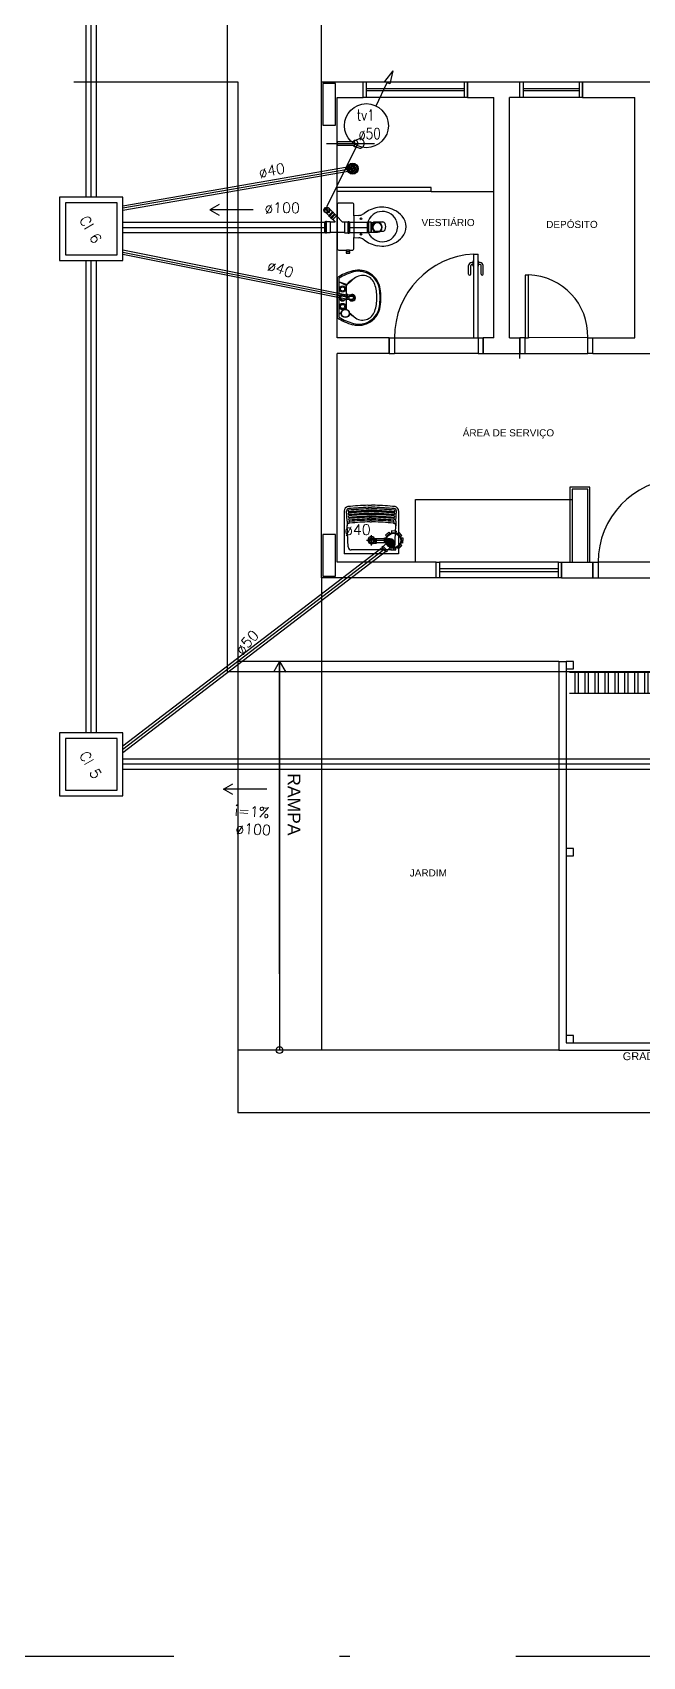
# Model space of a CAD drawing. Extents: x 411.9 to 506.5, y 66.1 to 116.3.
# Drawn here: x 421.32 to 427.16, y 66.09 to 81.64 of the extents above; entities that cross this region are included whole.
import ezdxf

# ---------------------------------------------------------------- set-up
doc = ezdxf.new("R2010")
doc.units = 0
doc.header["$LTSCALE"] = 0.005
doc.linetypes.add('DASHDOT', pattern=[25.4, 12.7, -6.35, 0, -6.35])
doc.layers.get('0').update_dxf_attribs({"linetype": 'CONTINUOUS'})
for name, color, linetype in [('A-COTAS', 1, 'CONTINUOUS'), ('A-PAREDE', 5, 'CONTINUOUS'), ('A-PISOS-NIVEL', 1, 'CONTINUOUS'), ('A-TEXTO', 3, 'CONTINUOUS'), ('ARQ-BNC-VISTA', 1, 'CONTINUOUS'), ('ARQ-PIS-VISTA', 8, 'CONTINUOUS'), ('EIXOS', 1, 'CONTINUOUS'), ('ESG-GERAL', 7, 'CONTINUOUS'), ('ESGOTO', 3, 'CONTINUOUS'), ('Estr-Met-PILARES', 3, 'CONTINUOUS'), ('H-ESGOTO', 3, 'CONTINUOUS'), ('PROJ', 4, 'CONTINUOUS'), ('SANIT', 3, 'CONTINUOUS'), ('TUB-ESGOTO', 7, 'CONTINUOUS')]:
    doc.layers.add(name, color=color, linetype=linetype)
doc.styles.add('ESC-50-A20', font='arial.ttf', dxfattribs={"height": 0.1})
doc.styles.add('R80', font='SIMPLEX.SHX', dxfattribs={"height": 0.2})
doc.styles.add('SIMPLEX', font='SIMPLEX.SHX', dxfattribs={"width": 0.8})
doc.styles.get("Standard").update_dxf_attribs({"font": 'simplex.shx'})

# ---------------------------------------------------------------- blocks, each defined once
blk = doc.blocks.new('BL.SERVIÇO1')
at = {"layer": 'ARQ-PIS-VISTA', "color": 251}
for p, q in [((0, -8.1), (0, 0)), ((0.9, -2.45), (0.9, -0.9)), ((-1.47, -2.449), (0.1, -2.45)), ((0.1, -2.45), (0.1, -12.322)), ((0.9, -7.2), (0.9, -2.45)), ((0.9, -2.45), (1.3, -2.45)), ((1.035, -2.465), (0.915, -2.465)), ((0.915, -2.465), (0.915, -2.865)), ((1.035, -2.865), (1.035, -2.465)), ((1.3, -2.6), (1.3, -2.45)), ((1.3, -2.45), (1.33, -2.45)), ((1.3, -2.6), (1.3, -2.45)), ((1.33, -2.45), (1.33, -2.6)), ((1.33, -2.45), (2.27, -2.45)), ((2.27, -2.6), (2.27, -2.45)), ((2.27, -2.45), (2.3, -2.45)), ((2.3, -2.45), (2.3, -2.6)), ((2.3, -2.45), (2.801, -2.45)), ((2.3, -2.6), (2.3, -2.45)), ((2.801, -2.6), (2.801, -2.45)), ((2.801, -2.45), (2.831, -2.45)), ((2.801, -2.6), (2.801, -2.45)), ((2.831, -2.45), (2.831, -2.6)), ((2.831, -2.45), (3.371, -2.45)), ((3.371, -2.6), (3.371, -2.45)), ((3.371, -2.45), (3.401, -2.45)), ((3.401, -2.45), (4.35, -2.45)), ((3.401, -2.45), (3.401, -2.6)), ((3.401, -2.6), (3.401, -2.45)), ((1.05, -4.9), (1.05, -2.6)), ((1.05, -2.6), (1.3, -2.6)), ((1.33, -2.6), (1.3, -2.6)), ((2.27, -2.515), (1.33, -2.515)), ((2.27, -2.535), (1.33, -2.535)), ((2.27, -2.6), (1.33, -2.6)), ((2.3, -2.6), (2.27, -2.6)), ((2.3, -2.6), (2.55, -2.6)), ((2.55, -4.9), (2.55, -2.6)), ((2.801, -2.6), (2.7, -2.6)), ((2.7, -4.9), (2.7, -2.6)), ((2.831, -2.6), (2.801, -2.6)), ((3.371, -2.6), (2.831, -2.6)), ((3.371, -2.515), (2.832, -2.515)), ((3.371, -2.535), (2.832, -2.535)), ((3.401, -2.6), (3.371, -2.6)), ((3.401, -2.6), (3.9, -2.6)), ((3.9, -4.9), (3.9, -2.6)), ((0.915, -2.865), (1.035, -2.865)), ((0.95, -3.04), (1.41, -3.04)), ((1.05, -3.025), (1.05, -3.055)), ((1.22, -3.025), (1.05, -3.025)), ((1.05, -3.055), (1.22, -3.055)), ((1.218, -3.069), (1.258, -3.083)), ((1.22, -3.055), (1.22, -3.025)), ((1.257, -2.997), (1.225, -3.01)), ((1.95, -3.46), (1.05, -3.46)), ((1.95, -3.5), (1.05, -3.5)), ((1.95, -3.5), (1.95, -3.46)), ((1.95, -3.5), (2.55, -3.5)), ((1.05, -3.629), (1.05, -3.836)), ((1.141, -3.611), (1.068, -3.611)), ((1.171, -3.611), (1.141, -3.611)), ((1.193, -3.611), (1.171, -3.611)), ((1.212, -3.733), (1.212, -3.629)), ((1.258, -3.73), (1.212, -3.733)), ((1.05, -3.836), (1.05, -4.043)), ((1.212, -3.733), (1.212, -3.836)), ((1.212, -3.836), (1.212, -3.939)), ((1.488, -3.792), (1.403, -3.792)), ((1.403, -3.881), (1.488, -3.881)), ((1.212, -4.043), (1.212, -3.939)), ((1.212, -3.939), (1.258, -3.942)), ((1.068, -4.061), (1.141, -4.061)), ((1.141, -4.073), (1.138, -4.073)), ((1.138, -4.073), (1.138, -4.089)), ((1.138, -4.089), (1.156, -4.089)), ((1.141, -4.061), (1.141, -4.073)), ((1.171, -4.061), (1.141, -4.061)), ((1.141, -4.073), (1.171, -4.073)), ((1.156, -4.089), (1.174, -4.089)), ((1.171, -4.073), (1.171, -4.061)), ((1.171, -4.061), (1.193, -4.061)), ((1.174, -4.073), (1.171, -4.073)), ((1.174, -4.089), (1.174, -4.073)), ((2.34, -4.18), (2.355, -4.18)), ((2.355, -4.215), (2.355, -4.165)), ((2.355, -4.165), (2.36, -4.165)), ((2.36, -4.9), (2.36, -4.1)), ((2.36, -4.1), (2.4, -4.1)), ((2.4, -4.9), (2.4, -4.1)), ((2.405, -4.165), (2.4, -4.165)), ((2.405, -4.215), (2.405, -4.165)), ((2.42, -4.18), (2.405, -4.18)), ((1.05, -4.328), (1.05, -4.706)), ((1.07, -4.704), (1.07, -4.33)), ((2.31, -4.29), (2.31, -4.21)), ((2.33, -4.29), (2.33, -4.21)), ((2.34, -4.2), (2.355, -4.2)), ((2.355, -4.215), (2.36, -4.215)), ((2.405, -4.215), (2.4, -4.215)), ((2.42, -4.2), (2.405, -4.2)), ((2.43, -4.29), (2.43, -4.21)), ((2.45, -4.29), (2.45, -4.21)), ((2.885, -4.3), (2.85, -4.3)), ((2.85, -4.3), (2.85, -4.9)), ((2.885, -4.9), (2.885, -4.3)), ((1.07, -4.364), (1.147, -4.391)), ((1.07, -4.365), (1.142, -4.401)), ((1.106, -4.498), (1.201, -4.506)), ((1.142, -4.501), (1.142, -4.401)), ((1.07, -4.665), (1.09, -4.665)), ((1.078, -4.665), (1.091, -4.659)), ((1.083, -4.665), (1.09, -4.663)), ((1.106, -4.537), (1.201, -4.529)), ((1.142, -4.629), (1.142, -4.534)), ((1.07, -4.669), (1.09, -4.669)), ((1.55, -4.9), (1.05, -4.9)), ((1.55, -5.05), (1.55, -4.9)), ((1.55, -4.9), (1.55, -5.05)), ((1.55, -4.9), (1.6, -4.9)), ((1.6, -4.9), (2.36, -4.9)), ((1.6, -4.9), (1.6, -5.05)), ((2.36, -4.9), (2.4, -4.9)), ((2.4, -4.9), (2.4, -5.05)), ((2.4, -4.9), (2.45, -4.9)), ((2.45, -5.05), (2.45, -4.9)), ((2.55, -4.9), (2.45, -4.9)), ((2.45, -4.9), (2.45, -5.05)), ((2.7, -4.9), (2.8, -4.9)), ((2.8, -5.05), (2.8, -4.9)), ((2.85, -4.9), (2.8, -4.9)), ((2.8, -4.9), (2.8, -5.05)), ((2.8, -5.1), (2.8, -4.95)), ((2.85, -5.05), (2.85, -4.9)), ((2.85, -4.9), (2.885, -4.9)), ((3.45, -4.897), (2.89, -4.9)), ((3.45, -5.05), (3.45, -4.9)), ((3.45, -4.9), (3.5, -4.9)), ((3.5, -5.05), (3.5, -4.9)), ((3.5, -4.9), (3.9, -4.9)), ((3.5, -5.05), (3.5, -4.9)), ((3.5, -5.05), (3.5, -4.9)), ((3.5, -5.05), (3.5, -4.9)), ((1.05, -7.05), (1.05, -5.05)), ((1.55, -5.05), (1.05, -5.05)), ((1.55, -5.05), (1.6, -5.05)), ((2.4, -5.05), (1.6, -5.05)), ((2.4, -5.05), (2.45, -5.05)), ((2.45, -5.05), (2.8, -5.05)), ((2.8, -5.05), (2.85, -5.05)), ((2.85, -5.05), (3.45, -5.05)), ((3.5, -5.05), (3.45, -5.05)), ((3.5, -5.05), (4.6, -5.05)), ((3.47, -6.33), (3.28, -6.33)), ((3.28, -6.33), (3.28, -7.05)), ((3.45, -6.35), (3.3, -6.35)), ((3.3, -6.35), (3.3, -7.05)), ((3.45, -7.05), (3.45, -6.35)), ((3.47, -7.05), (3.47, -6.33)), ((1.347, -6.504), (1.38, -6.504)), ((1.349, -6.524), (1.38, -6.524)), ((1.414, -6.504), (1.38, -6.504)), ((1.411, -6.524), (1.38, -6.524)), ((1.8, -7.05), (1.8, -6.45)), ((1.8, -6.45), (3.3, -6.45)), ((1.12, -6.558), (1.12, -6.97)), ((1.146, -6.658), (1.142, -6.559)), ((1.146, -6.658), (1.148, -6.702)), ((1.174, -6.675), (1.168, -6.675)), ((1.351, -6.539), (1.38, -6.539)), ((1.352, -6.555), (1.38, -6.555)), ((1.354, -6.565), (1.38, -6.565)), ((1.355, -6.582), (1.38, -6.582)), ((1.357, -6.592), (1.38, -6.592)), ((1.358, -6.608), (1.38, -6.608)), ((1.359, -6.618), (1.38, -6.618)), ((1.361, -6.635), (1.38, -6.635)), ((1.363, -6.646), (1.38, -6.646)), ((1.364, -6.662), (1.38, -6.662)), ((1.41, -6.539), (1.38, -6.539)), ((1.408, -6.555), (1.38, -6.555)), ((1.407, -6.565), (1.38, -6.565)), ((1.405, -6.582), (1.38, -6.582)), ((1.404, -6.592), (1.38, -6.592)), ((1.402, -6.608), (1.38, -6.608)), ((1.401, -6.618), (1.38, -6.618)), ((1.399, -6.635), (1.38, -6.635)), ((1.398, -6.646), (1.38, -6.646)), ((1.396, -6.662), (1.38, -6.662)), ((1.587, -6.675), (1.592, -6.675)), ((1.614, -6.658), (1.612, -6.702)), ((1.614, -6.658), (1.618, -6.559)), ((1.64, -6.558), (1.64, -6.97)), ((1.035, -6.785), (0.915, -6.785)), ((0.915, -6.785), (0.915, -7.185)), ((1.035, -7.185), (1.035, -6.785)), ((1.157, -6.905), (1.148, -6.699)), ((1.331, -6.839), (1.38, -6.839)), ((1.38, -6.889), (1.38, -6.79)), ((1.429, -6.839), (1.38, -6.839)), ((1.603, -6.905), (1.612, -6.699)), ((1.64, -6.97), (1.12, -6.97)), ((1.573, -6.933), (1.187, -6.933)), ((2, -7.05), (1.05, -7.05)), ((2, -7.2), (2, -7.05)), ((2, -7.05), (2.03, -7.05)), ((2, -7.2), (2, -7.05)), ((2, -7.2), (2, -7.05)), ((2.03, -7.05), (2.03, -7.2)), ((3.17, -7.05), (2.03, -7.05)), ((2.03, -7.11), (3.17, -7.11)), ((2.03, -7.14), (3.17, -7.14)), ((3.17, -7.2), (3.17, -7.05)), ((3.17, -7.05), (3.2, -7.05)), ((3.2, -7.05), (3.2, -7.2)), ((3.2, -7.2), (3.2, -7.05)), ((3.2, -7.05), (3.5, -7.05)), ((3.45, -7.05), (3.47, -7.05)), ((3.5, -7.05), (3.5, -7.2)), ((3.5, -7.05), (3.55, -7.05)), ((3.5, -7.2), (3.5, -7.05)), ((3.55, -7.05), (3.55, -7.2)), ((4.31, -7.05), (3.55, -7.05)), ((2, -7.2), (0.9, -7.2)), ((0.9, -7.2), (0.9, -11.722)), ((0.915, -7.185), (1.035, -7.185)), ((2.03, -7.2), (2, -7.2)), ((3.17, -7.2), (2.03, -7.2)), ((3.2, -7.2), (3.17, -7.2)), ((3.2, -7.2), (3.5, -7.2)), ((3.5, -7.2), (3.55, -7.2)), ((3.55, -7.2), (4.35, -7.2)), ((0.9, -8), (0.1, -8)), ((0.5, -8), (0.441, -8.103)), ((0.5, -8), (0.5, -11.722)), ((0.5, -10.993), (0.5, -8)), ((0.5, -8), (0.559, -8.103)), ((0.5, -10.993), (0.5, -8)), ((3.175, -8), (0.9, -8)), ((3.175, -8), (3.175, -11.722)), ((3.175, -8), (3.245, -8)), ((3.245, -8), (3.245, -11.652)), ((3.315, -8), (3.245, -8)), ((3.245, -8), (3.245, -8.07)), ((3.245, -8.07), (3.315, -8.07)), ((3.315, -8.07), (3.315, -8)), ((17.55, -8.1), (0, -8.1)), ((3.315, -9.791), (3.245, -9.791)), ((3.245, -9.791), (3.245, -9.861)), ((3.315, -9.861), (3.315, -9.791)), ((3.245, -9.861), (3.315, -9.861)), ((3.315, -11.582), (3.245, -11.582)), ((3.245, -11.582), (3.245, -11.652)), ((3.245, -11.652), (6.2, -11.652)), ((3.245, -11.652), (3.315, -11.652)), ((3.315, -11.652), (3.315, -11.582)), ((3.175, -11.722), (0.1, -11.722)), ((3.175, -11.722), (6.2, -11.722)), ((11.7, -12.322), (0.1, -12.322)), ((1.7, -12.322), (0.2, -12.322))]:
    blk.add_line(p, q, dxfattribs=at)
for centre, radius in [((1.28, -3.761), 0.0075), ((1.28, -3.911), 0.0075), ((1.103, -4.433), 0.03), ((1.103, -4.433), 0.02), ((1.103, -4.601), 0.03), ((1.103, -4.601), 0.02), ((1.13, -4.667), 0.04), ((1.13, -4.667), 0.037), ((0.5, -11.722), 0.0321)]:
    blk.add_circle(centre, radius, dxfattribs=at)
for centre, radius, start, end in [((1.231, -3.038), 0.0303, 140.1944, 154.2242), ((1.231, -3.042), 0.0303, 205.7758, 219.8056), ((1.227, -3.035), 0.0258, 116.43, 140.1944), ((1.227, -3.045), 0.0258, 219.8056, 243.57), ((1.225, -3.031), 0.021, 90, 116.43), ((1.225, -3.049), 0.021, 243.57, 270), ((1.225, -3.031), 0.021, 63.57, 90), ((1.225, -3.049), 0.021, 270, 296.43), ((1.223, -3.035), 0.0258, 39.8056, 63.57), ((1.223, -3.045), 0.0258, 296.43, 320.1944), ((1.219, -3.038), 0.0303, 19.0435, 39.8056), ((1.219, -3.042), 0.0303, 320.1944, 340.9565), ((1.214, -3.04), 0.0359, 0, 19.0435), ((1.214, -3.04), 0.0359, 340.9565, 0), ((1.27, -3.031), 0.0357, 90, 111.4102), ((1.27, -3.049), 0.0357, 250.5506, 270), ((1.27, -3.031), 0.0357, 65.0149, 90), ((1.27, -3.049), 0.0357, 270, 294.9851), ((1.268, -3.035), 0.0407, 41.6335, 65.0149), ((1.268, -3.045), 0.0407, 294.9851, 318.3665), ((1.265, -3.038), 0.045, 20.2132, 41.6335), ((1.265, -3.042), 0.045, 318.3665, 339.7868), ((1.259, -3.04), 0.0505, 0, 20.2132), ((1.259, -3.04), 0.0505, 339.7868, 0), ((1.068, -3.629), 0.0179, 89.5929, 180.3396), ((1.194, -3.629), 0.0182, 0.5732, 92.5231), ((1.221, -3.518), 0.215, 279.9541, 285.4067), ((1.229, -3.582), 0.151, 288.9102, 302.8225), ((1.476, -3.922), 0.269, 113.7212, 127.9102), ((1.484, -3.921), 0.272, 99.682, 115.2124), ((1.483, -3.833), 0.142, 100.1049, 137.0143), ((1.484, -3.882), 0.233, 81.5468, 101.3173), ((1.484, -3.846), 0.155, 65.7155, 99.7212), ((1.484, -3.898), 0.248, 62.5846, 82.0561), ((1.482, -3.839), 0.15, 25.1729, 64.0144), ((1.487, -3.896), 0.245, 40.581, 63.0371), ((1.488, -3.837), 0.149, 137.2668, 179.6252), ((1.488, -3.835), 0.149, 180.3748, 222.7332), ((1.451, -3.836), 0.0653, 137.0647, 222.9353), ((1.487, -3.817), 0.0256, 25.6477, 87.5752), ((1.487, -3.855), 0.0256, 272.4248, 334.3523), ((1.438, -3.836), 0.078, 337.3801, 22.6199), ((1.481, -3.838), 0.15, 0.6903, 24.4676), ((1.481, -3.834), 0.15, 335.5324, 359.3097), ((1.559, -3.837), 0.152, 0.1765, 41.4371), ((1.559, -3.836), 0.152, 318.5629, 359.8235), ((1.068, -4.043), 0.0179, 179.6604, 270.4071), ((1.194, -4.043), 0.0182, 267.4769, 359.4268), ((1.221, -4.154), 0.215, 74.5933, 80.0459), ((1.229, -4.09), 0.151, 57.1775, 71.0898), ((1.476, -3.751), 0.269, 232.0898, 246.2788), ((1.484, -3.751), 0.272, 244.7876, 260.318), ((1.483, -3.839), 0.142, 222.9857, 259.8951), ((1.484, -3.79), 0.233, 258.6827, 278.4532), ((1.484, -3.826), 0.155, 260.2788, 294.2845), ((1.484, -3.775), 0.248, 277.9439, 297.4154), ((1.482, -3.833), 0.15, 295.9856, 334.8271), ((1.487, -3.777), 0.245, 296.9629, 319.419), ((2.4, -4.899), 0.8, 92.866, 180.0717), ((2.34, -4.21), 0.03, 90, 180), ((2.42, -4.21), 0.03, 0, 90), ((1.336, -4.759), 0.518, 105.1115, 123.5499), ((1.336, -4.759), 0.505, 104.7183, 121.7928), ((5.584, -9.437), 6.719, 130.5597, 131.3277), ((5.122, -9.798), 6.719, 125.5597, 126.1653), ((1.256, -4.463), 0.21, 8.1254, 105.1115), ((1.258, -4.464), 0.2, 7.8851, 104.7183), ((1.295, -4.426), 0.123, 17.587, 130.5597), ((2.32, -4.29), 0.01, 180, 0), ((2.34, -4.21), 0.01, 90, 180), ((2.42, -4.21), 0.01, 0, 90), ((2.44, -4.29), 0.01, 180, 0), ((2.868, -4.882), 0.583, 358.2792, 88.2792), ((1.103, -4.517), 0.03, 38.8043, 321.1957), ((1.103, -4.517), 0.02, 80.3752, 279.6248), ((1.155, -4.401), 0.0126, 131.3277, 180), ((1.165, -4.385), 0.0137, 126.1653, 188.2711), ((1.195, -4.517), 0.0315, 207.9488, 152.7672), ((1.195, -4.517), 0.021, 220.9255, 140.2909), ((1.2, -4.517), 0.0118, 274.8124, 85.1876), ((1.008, -4.517), 0.424, 360, 17.587), ((0.875, -4.517), 0.587, 360, 7.8851), ((0.875, -4.517), 0.595, 360, 8.1254), ((5.584, 0.403), 6.719, 228.9341, 229.4403), ((1.256, -4.571), 0.21, 254.8885, 351.8746), ((1.258, -4.57), 0.2, 255.2817, 352.1149), ((1.295, -4.608), 0.123, 229.4403, 342.413), ((1.008, -4.517), 0.424, 342.413, 360), ((0.875, -4.517), 0.587, 352.1149, 360), ((0.875, -4.517), 0.595, 351.8746, 360), ((1.336, -4.275), 0.518, 236.4501, 254.8885), ((1.336, -4.275), 0.505, 238.2072, 255.2817), ((5.122, 0.764), 6.719, 233.9696, 234.4403), ((4.35, -7.049), 0.8, 92.866, 180.0717), ((1.163, -6.558), 0.043, 102.5916, 180.5467), ((1.669, -12.768), 6.272, 92.9472, 94.7142), ((1.669, -12.768), 6.252, 92.9364, 94.6495), ((1.091, -12.768), 6.252, 85.3505, 87.0636), ((1.091, -12.768), 6.272, 85.2858, 87.0528), ((1.597, -6.558), 0.043, 359.4533, 77.4084), ((1.164, -6.558), 0.0225, 94.6495, 182.4915), ((1.17, -6.698), 0.0225, 95.0047, 182.4915), ((1.164, -6.559), 0.00825, 91.5727, 277.7263), ((1.165, -6.586), 0.00847, 85.7458, 283.5532), ((1.166, -6.613), 0.00855, 79.1199, 290.1791), ((1.169, -6.639), 0.00857, 78.764, 290.535), ((1.171, -6.667), 0.00851, 80.3607, 262.1255), ((1.669, -12.768), 6.237, 92.9283, 94.6495), ((1.669, -12.768), 6.221, 92.9193, 94.6495), ((1.669, -12.768), 6.21, 92.9136, 94.6495), ((1.669, -12.768), 6.194, 92.9044, 94.6495), ((1.669, -12.768), 6.184, 92.8988, 94.6495), ((1.669, -12.768), 6.167, 92.8897, 94.6495), ((1.669, -12.768), 6.157, 92.8841, 94.6495), ((1.669, -12.768), 6.141, 92.8749, 94.6495), ((1.669, -12.768), 6.129, 92.8685, 94.6495), ((1.669, -12.768), 6.113, 92.8591, 94.6495), ((1.091, -12.768), 6.113, 85.3505, 87.1409), ((1.091, -12.768), 6.129, 85.3505, 87.1315), ((1.091, -12.768), 6.141, 85.3505, 87.1251), ((1.091, -12.768), 6.157, 85.3505, 87.1159), ((1.091, -12.768), 6.167, 85.3505, 87.1103), ((1.091, -12.768), 6.184, 85.3505, 87.1012), ((1.091, -12.768), 6.194, 85.3505, 87.0956), ((1.091, -12.768), 6.21, 85.3505, 87.0864), ((1.091, -12.768), 6.221, 85.3505, 87.0807), ((1.091, -12.768), 6.237, 85.3505, 87.0717), ((1.589, -6.667), 0.00851, 277.8745, 99.6393), ((1.592, -6.639), 0.00857, 249.465, 101.236), ((1.594, -6.613), 0.00855, 249.8209, 100.8801), ((1.59, -6.698), 0.0225, 357.5085, 84.9953), ((1.595, -6.586), 0.00847, 256.4468, 94.2542), ((1.596, -6.559), 0.00825, 262.2737, 88.4273), ((1.596, -6.558), 0.0225, 357.5085, 85.3505), ((1.38, -6.839), 0.0341, 90, 270), ((1.38, -6.839), 0.0341, 90, 270), ((1.38, -6.839), 0.0219, 90, 270), ((1.38, -6.839), 0.0219, 90, 270), ((1.38, -6.839), 0.0341, 270, 90), ((1.38, -6.839), 0.0341, 270, 90), ((1.38, -6.839), 0.0219, 270, 90), ((1.38, -6.839), 0.0219, 270, 90), ((1.187, -6.903), 0.03, 182.4915, 270), ((1.573, -6.903), 0.03, 270, 357.5085)]:
    blk.add_arc(centre, radius, start, end, dxfattribs=at)
at = {"layer": 'ARQ-PIS-VISTA', "color": 251, "style": 'ESC-50-A20'}
for s, height, p in [('VESTIÁRIO', 0.0683, (1.859, -3.831)), ('DEPÓSITO', 0.0683, (3.053, -3.849)), ('ÁREA DE SERVIÇO', 0.06827, (2.254, -5.845)), ('JARDIM', 0.0683, (1.747, -10.06))]:
    blk.add_text(s, height=height, dxfattribs=at).set_placement(p)
for s, height, rotation, p in [('RAMPA', 0.12, 270, (0.579, -9.071)), ('GRADIL h = 1.60 m', 0.075, 0.2321, (3.786, -11.819))]:
    blk.add_text(s, height=height, rotation=rotation, dxfattribs=at).set_placement(p)
blk = doc.blocks.new('2756040S')
at = {"layer": 'ESGOTO'}
for p, q in [((9, 21), (18, 21)), ((18, 21), (19, 22)), ((18, 14), (18, 21)), ((19, 22), (40, 22)), ((19, 13), (19, 22)), ((40, -23), (40, 23)), ((40, 23), (47, 23)), ((47, -23), (47, 23)), ((9, -21), (18, -21)), ((18, -21), (18, -14)), ((19, -22), (18, -21)), ((19, -22), (19, -13)), ((19, -22), (40, -22)), ((40, -23), (47, -23))]:
    blk.add_line(p, q, dxfattribs=at)
for radius in [23, 21]:
    blk.add_circle((0, 0), radius, dxfattribs=at)
blk = doc.blocks.new('*X11')
at = {"color": 0, "linetype": 'Continuous'}
for p, q in [((139, 156), (184, 156)), ((141, 158), (183, 158)), ((142, 159), (182, 159)), ((145, 161), (180, 161)), ((147, 163), (179, 163)), ((150, 165), (177, 165)), ((153, 167), (176, 167)), ((157, 169), (174, 169)), ((162, 171), (172, 171)), ((125, 126), (194, 126)), ((125, 124), (194, 124)), ((125, 122), (194, 122)), ((125, 120), (194, 120)), ((125, 118), (194, 118)), ((125, 116), (194, 116)), ((125, 114), (194, 114)), ((126, 131), (193, 131)), ((126, 129), (193, 129)), ((126, 128), (194, 128)), ((126, 112), (194, 112)), ((126, 111), (193, 111)), ((126, 109), (193, 109)), ((127, 135), (192, 135)), ((127, 133), (193, 133)), ((127, 107), (193, 107)), ((127, 105), (192, 105)), ((128, 139), (191, 139)), ((128, 137), (192, 137)), ((128, 103), (192, 103)), ((128, 101), (191, 101)), ((129, 141), (191, 141)), ((129, 99), (191, 99)), ((130, 142), (190, 142)), ((130, 98), (190, 98)), ((131, 144), (190, 144)), ((131, 96), (190, 96)), ((132, 146), (189, 146)), ((132, 94), (189, 94)), ((133, 148), (188, 148)), ((133, 92), (188, 92)), ((134, 150), (187, 150)), ((134, 90), (187, 90)), ((136, 152), (186, 152)), ((136, 88), (186, 88)), ((137, 154), (185, 154)), ((137, 86), (185, 86)), ((139, 84), (184, 84)), ((141, 82), (183, 82)), ((142, 81), (182, 81)), ((145, 79), (180, 79)), ((147, 77), (179, 77)), ((150, 75), (177, 75)), ((153, 73), (176, 73)), ((157, 71), (174, 71)), ((162, 69), (172, 69))]:
    blk.add_line(p, q, dxfattribs=at)
blk = doc.blocks.new('27150012')
at = {"layer": 'ESGOTO'}
for p, q in [((-90, 22), (-90, -22)), ((-90, 22), (-72, 22)), ((-48, 80), (-80, 48)), ((-80, 48), (-66, 35)), ((-48, 80), (-35, 66)), ((22, 90), (-22, 90)), ((-22, 90), (-22, 72)), ((22, 90), (22, 72)), ((48, 80), (35, 66)), ((80, 48), (48, 80)), ((80, 48), (66, 35)), ((70, 27), (111, 27)), ((111, 32), (111, -32)), ((111, 32), (124, 32)), ((124, 32), (124, -32)), ((124, 27), (129, 27)), ((129, 27), (129, -28)), ((-90, -22), (-72, -22)), ((-80, -48), (-66, -35)), ((-80, -48), (-48, -80)), ((-48, -80), (-35, -66)), ((-22, -90), (-22, -72)), ((-22, -90), (22, -90)), ((22, -90), (22, -72)), ((48, -80), (35, -66)), ((48, -80), (80, -48)), ((80, -48), (66, -35)), ((70, -28), (111, -28)), ((111, -32), (124, -32)), ((124, -28), (129, -28))]:
    blk.add_line(p, q, dxfattribs=at)
for radius in [75, 69]:
    blk.add_circle((0, 0), radius, dxfattribs=at)
at = {"layer": 'ESGOTO', "linetype": 'Continuous'}
blk.add_arc((53, 0), 53, 98.8356, 261.1644, dxfattribs=at)
blk.add_blockref('*X11', (-125, -120), dxfattribs=at)
blk = doc.blocks.new('JO90100S')
at = {"layer": 'ESGOTO'}
for p, q in [((58, 47), (-2, 47)), ((58, 47), (62, 49)), ((58, -47), (58, 47)), ((62, 49), (62, -51)), ((62, 49), (82, 49)), ((82, -53), (82, 52)), ((82, 52), (90, 52)), ((90, -53), (90, 52)), ((90, 49), (94, 49)), ((94, -51), (94, 49)), ((58, -47), (-2, -47)), ((58, -47), (62, -51)), ((62, -51), (82, -51)), ((82, -53), (90, -53)), ((90, -51), (94, -51))]:
    blk.add_line(p, q, dxfattribs=at)
for radius in [46.9, 42.8]:
    blk.add_circle((0, 0), radius, dxfattribs=at)
blk = doc.blocks.new('*X17')
at = {"color": 0}
for p, q in [((36, 80), (129, 80)), ((38, 69), (38, 92)), ((39, 95), (127, 95)), ((39, 65), (127, 65)), ((47, 110), (118, 110)), ((47, 50), (118, 50)), ((53, 45), (53, 116)), ((68, 36), (68, 124)), ((71, 125), (95, 125)), ((71, 35), (95, 35)), ((83, 34), (83, 127)), ((98, 36), (98, 124)), ((113, 45), (113, 116)), ((128, 69), (128, 92))]:
    blk.add_line(p, q, dxfattribs=at)
blk = doc.blocks.new('27279503')
at = {"layer": 'ESGOTO'}
for radius in [52.5, 46.5]:
    blk.add_circle((0, 0), radius, dxfattribs=at)
blk.add_blockref('*X17', (-83, -80), dxfattribs=at)
blk = doc.blocks.new('INTER')
at = {"layer": 'PROJ'}
for p, q in [((0.036, -0.034), (-0.034, 0.036)), ((-0.011, 0.063), (0.063, -0.011)), ((0.069, -0.004), (-0.004, 0.069)), ((-0.089, -0.162), (-0.162, -0.089)), ((-0.156, -0.082), (-0.082, -0.156)), ((-0.059, -0.129), (-0.129, -0.059)), ((0.026, -0.148), (-0.026, -0.148)), ((-0.026, -0.152), (0.026, -0.152)), ((-0.025, -0.13), (0.025, -0.13))]:
    blk.add_line(p, q, dxfattribs=at)
at = {"layer": 'SANIT'}
for p, q in [((-0.034, 0.036), (-0.129, -0.059)), ((-0.034, 0.039), (-0.011, 0.063)), ((-0.034, 0.036), (-0.034, 0.039)), ((-0.013, 0.066), (-0.008, 0.071)), ((-0.011, 0.063), (-0.013, 0.066)), ((-0.004, 0.069), (-0.008, 0.071)), ((-0.004, 0.069), (0.002, 0.076)), ((0.002, 0.076), (0.076, 0.002)), ((0.069, -0.004), (0.076, 0.002)), ((-0.162, -0.089), (-0.169, -0.095)), ((-0.169, -0.095), (-0.095, -0.169)), ((-0.16, -0.08), (-0.164, -0.085)), ((-0.162, -0.089), (-0.164, -0.085)), ((-0.156, -0.082), (-0.16, -0.08)), ((-0.133, -0.059), (-0.156, -0.082)), ((-0.129, -0.059), (-0.133, -0.059)), ((-0.059, -0.133), (-0.082, -0.156)), ((-0.025, -0.096), (-0.059, -0.129)), ((-0.059, -0.129), (-0.059, -0.133)), ((-0.026, -0.148), (-0.028, -0.148)), ((-0.028, -0.148), (-0.028, -0.152)), ((-0.026, -0.152), (-0.028, -0.152)), ((-0.025, -0.13), (-0.026, -0.131)), ((-0.026, -0.131), (-0.026, -0.148)), ((-0.026, -0.152), (-0.026, -0.157)), ((-0.025, -0.13), (-0.025, -0.096)), ((0.036, -0.034), (0.025, -0.046)), ((0.025, -0.13), (0.025, -0.046)), ((0.025, -0.13), (0.026, -0.131)), ((0.026, -0.131), (0.026, -0.148)), ((0.026, -0.148), (0.028, -0.148)), ((0.026, -0.152), (0.028, -0.152)), ((0.026, -0.152), (0.026, -0.157)), ((0.028, -0.148), (0.028, -0.152)), ((0.036, -0.034), (0.039, -0.034)), ((0.039, -0.034), (0.063, -0.011)), ((0.063, -0.011), (0.066, -0.013)), ((0.066, -0.013), (0.071, -0.008)), ((0.069, -0.004), (0.071, -0.008)), ((-0.089, -0.162), (-0.095, -0.169)), ((-0.089, -0.162), (-0.085, -0.164)), ((-0.08, -0.16), (-0.085, -0.164)), ((-0.082, -0.156), (-0.08, -0.16)), ((-0.026, -0.157), (0.026, -0.157))]:
    blk.add_line(p, q, dxfattribs=at)

msp = doc.modelspace()

# ---------------------------------------------------------------- hatches: boundary and pattern name
at = {"layer": 'Estr-Met-PILARES'}
h = msp.add_hatch(dxfattribs=at)
h.set_pattern_fill('ANSI32', color=251, scale=0.01, angle=45)
h.set_pattern_definition([(90, (93.13733, 329.97598), (-0.09525, 1e-16), []), (90, (93.16908, 330.00773), (-0.09525, 1e-16), [])])
h.paths.add_polyline_path([(426.45617, 75.31227), (426.45609, 75.51227), (434.88152, 75.51562), (434.8816, 75.31562)])

# ---------------------------------------------------------------- linework, layer by layer
at = {"linetype": 'DASHDOT', "ltscale": 50}
msp.add_lwpolyline([(411.90244, 116.25684), (506.51821, 116.25684), (506.51821, 66.08526), (411.90244, 66.08526)], close=True, dxfattribs=at)
at = {"layer": 'A-PAREDE', "color": 2, "extrusion": (0, 0, -1)}
for p, q in [((423.42811, 79.94101), (423.01228, 79.94101)), ((423.56014, 74.39183), (423.14432, 74.39183))]:
    msp.add_line(p, q, dxfattribs=at)
at = {"layer": 'A-PAREDE', "color": 2}
for points in [[(423.10221, 79.99293), (423.01228, 79.94101), (423.10221, 79.88909)], [(423.23424, 74.33991), (423.14432, 74.39183), (423.23424, 74.44375)]]:
    msp.add_lwpolyline(points, dxfattribs=at)
at = {"layer": 'A-PISOS-NIVEL', "color": 1}
for p, q in [((421.87844, 80.06082), (421.87844, 84.93273)), ((421.87844, 74.93273), (421.87844, 79.45582))]:
    msp.add_line(p, q, dxfattribs=at)
at = {"layer": 'ARQ-BNC-VISTA', "color": 251}
for start, end in [(90.022798, 270.022798), (90.022798, 270.022798), (270.022798, 90.022798), (270.022798, 90.022798)]:
    msp.add_arc((424.56145, 76.77006), 0.02193, start, end, dxfattribs=at)
at = {"layer": 'EIXOS'}
for p, q in [((424.33509, 80.32771), (422.18094, 79.95501)), ((422.18094, 79.7724), (424.11358, 79.7724)), ((424.35509, 79.7724), (424.52455, 79.7724)), ((422.18094, 79.53605), (424.32206, 79.1069)), ((424.67952, 76.68448), (422.18094, 74.77093)), ((424.6821, 76.77335), (424.6089, 76.77344)), ((431.01783, 74.63023), (422.18094, 74.63023))]:
    msp.add_line(p, q, dxfattribs=at)
at = {"layer": 'ESG-GERAL', "color": 5, "linetype": 'Continuous', "extrusion": (0, 0, -1)}
for points in [[(-422.18094, 79.45582), (-422.18094, 80.06082), (-421.57594, 80.06082), (-421.57594, 79.45582)], [(-422.18094, 74.32773), (-422.18094, 74.93273), (-421.57594, 74.93273), (-421.57594, 74.32773)]]:
    msp.add_lwpolyline(points, close=True, dxfattribs=at)
at = {"layer": 'ESG-GERAL', "color": 1, "linetype": 'Continuous', "extrusion": (0, 0, -1)}
for points in [[(-422.12594, 80.00582), (-421.63094, 80.00582), (-421.63094, 79.51082), (-422.12594, 79.51082)], [(-422.12594, 74.87773), (-421.63094, 74.87773), (-421.63094, 74.38273), (-422.12594, 74.38273)]]:
    msp.add_lwpolyline(points, close=True, dxfattribs=at)
at = {"layer": 'Estr-Met-PILARES', "color": 251}
for p, q in [((426.45609, 75.51227), (434.88152, 75.51562)), ((426.45617, 75.31227), (434.8816, 75.31562))]:
    msp.add_line(p, q, dxfattribs=at)
at = {"layer": 'H-ESGOTO'}
for p, q in [((424.7657, 81.27113), (424.68618, 81.17049)), ((424.7657, 81.27113), (424.73697, 81.14612)), ((424.60496, 80.93608), (424.71157, 81.1583)), ((424.73697, 81.14612), (424.68618, 81.17049)), ((424.42248, 80.55572), (424.13515, 79.97264))]:
    msp.add_line(p, q, dxfattribs=at)
at = {"layer": 'H-ESGOTO', "color": 2}
for p, q in [((424.15992, 79.91282), (424.11037, 79.96238)), ((424.13515, 79.97264), (424.13515, 79.90256)), ((424.16175, 79.94636), (424.18818, 79.91992)), ((424.17019, 79.9376), (424.10011, 79.9376)), ((424.12639, 79.911), (424.15283, 79.88457)), ((424.18889, 79.92063), (424.15212, 79.88386)), ((424.1553, 79.88068), (424.15212, 79.88386)), ((424.18818, 79.91992), (424.15283, 79.88457)), ((424.18818, 79.91992), (424.15283, 79.88457)), ((424.1553, 79.88068), (424.15423, 79.87891)), ((424.15672, 79.87642), (424.15423, 79.87891)), ((424.19207, 79.91745), (424.1553, 79.88068)), ((424.15849, 79.87749), (424.19526, 79.91426)), ((424.17018, 79.8658), (424.15849, 79.87749)), ((424.17175, 79.86564), (424.17018, 79.8658)), ((424.20711, 79.901), (424.17175, 79.86564)), ((424.19207, 79.91745), (424.18889, 79.92063)), ((424.19207, 79.91745), (424.19383, 79.91852)), ((424.19633, 79.91603), (424.19383, 79.91852)), ((424.19526, 79.91426), (424.19633, 79.91603)), ((424.20695, 79.90257), (424.19526, 79.91426)), ((424.20711, 79.901), (424.20695, 79.90257))]:
    msp.add_line(p, q, dxfattribs=at)
at = {"layer": 'H-ESGOTO'}
msp.add_circle((424.5128, 80.74634), 0.21094, dxfattribs=at)
at = {"layer": 'H-ESGOTO', "color": 2}
for radius in [0.028, 0.028, 0.025, 0.025]:
    msp.add_circle((424.13515, 79.9376), radius, dxfattribs=at)
at = {"layer": 'TUB-ESGOTO', "linetype": 'Continuous'}
for p, q in [((421.82844, 80.06082), (421.82844, 84.93273)), ((421.92844, 80.06082), (421.92844, 84.93273)), ((421.82844, 74.93273), (421.82844, 79.45582)), ((421.92844, 74.93273), (421.92844, 79.45582))]:
    msp.add_line(p, q, dxfattribs=at)
at = {"layer": 'TUB-ESGOTO'}
for p, q in [((424.33186, 80.34745), (422.18094, 79.97531)), ((424.33833, 80.30797), (422.18094, 79.93471)), ((422.18094, 79.8224), (424.11358, 79.8224)), ((424.35509, 79.8224), (424.52455, 79.8224)), ((422.18094, 79.7224), (424.11358, 79.7224)), ((424.35509, 79.7224), (424.52455, 79.7224)), ((422.18094, 79.55645), (424.32617, 79.12648)), ((422.18094, 79.51565), (424.31796, 79.08733)), ((424.66432, 76.70433), (422.18094, 74.80242)), ((424.68221, 76.75135), (424.60887, 76.75144)), ((424.60892, 76.79292), (424.682, 76.79292)), ((424.69472, 76.66463), (422.18094, 74.73944)), ((431.01783, 74.68023), (422.18094, 74.68023)), ((431.01783, 74.58023), (422.18094, 74.58023))]:
    msp.add_line(p, q, dxfattribs=at)

# ---------------------------------------------------------------- block references
at = {"layer": 'A-COTAS', "xscale": -1, "rotation": 224.9999949544404}
msp.add_blockref('INTER', (424.30019, 79.7724), dxfattribs=at)
at = {"layer": 'ESGOTO', "linetype": 'Continuous'}
for name, p, xscale, yscale, zscale, rotation in [('27279503', (424.38148, 80.33472), 0.0009999999999999998, 0.0009999999999999998, 0.0009999999999999998, 174.8158805911286), ('2756040S', (424.3814, 80.33573), 0.001, 0.001, 0.001, 199.2949940363982), ('2756040S', (424.36815, 79.09767), 0.0009999999999999998, 0.0009999999999999998, 0.0009999999999999998, 168.1564326853665), ('27150012', (424.7726, 76.7738), 0.0009999999999999996, 0.0009999999999999996, 0.0009999999999999996, 223.8216188834223), ('2756040S', (424.56189, 76.77098), 0.0009999999999999998, 0.0009999999999999998, 0.0009999999999999998, 359.9239539913161)]:
    msp.add_blockref(name, p, dxfattribs=dict(at, xscale=xscale, yscale=yscale, zscale=zscale, rotation=rotation))
at = {"layer": 'ESGOTO', "linetype": 'Continuous', "xscale": -0.001, "yscale": 0.001, "zscale": 0.001}
msp.add_blockref('JO90100S', (424.61811, 79.7734), dxfattribs=at)
at = {"layer": 'Estr-Met-PILARES', "color": 251}
msp.add_blockref('BL.SERVIÇO1', (423.18144, 83.61562), dxfattribs=at)

# ---------------------------------------------------------------- texts
at = {"layer": 'A-TEXTO', "color": 1}
for s, rotation, p in [('ø40', 9.175221, (423.48978, 80.25028)), ('ø100', 359.503076, (423.53783, 79.912)), ('ø40', 339.350724, (423.55639, 79.37423)), ('ø40', 0.010813, (424.30182, 76.8274)), ('ø50', 47.030143, (423.31931, 75.67297)), ('i=1%', 356.084081, (423.24758, 74.13896)), ('ø100', 356.084081, (423.25778, 73.97068))]:
    msp.add_text(s, height=0.1, rotation=rotation, dxfattribs=at).set_placement(p)
at = {"layer": 'A-TEXTO', "style": 'R80'}
for s, p in [('CI 6', (421.75863, 79.8478)), ('CI 5', (421.75863, 74.71971))]:
    msp.add_text(s, height=0.1, rotation=300, dxfattribs=at).set_placement(p)
at = {"layer": 'H-ESGOTO', "style": 'SIMPLEX', "width": 0.8}
for s, p in [('tv1', (424.4194, 80.7968)), ('ø50', (424.43766, 80.61789))]:
    msp.add_text(s, height=0.105, dxfattribs=at).set_placement(p)

doc.saveas('drawing.dxf')
